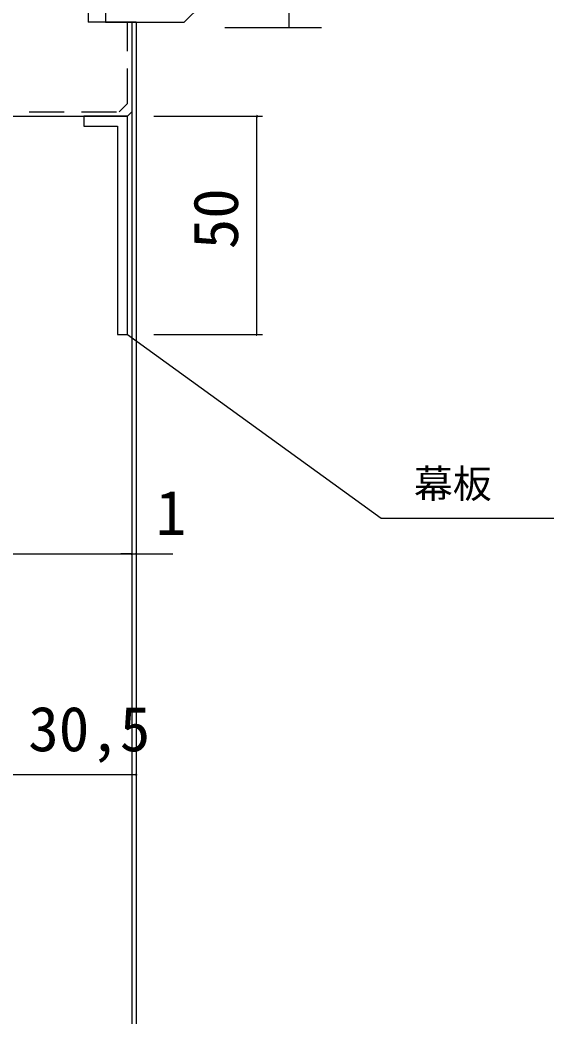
# Model space of a CAD drawing. Units: millimetres, scale not verified. Extents: x -800 to 800, y -554 to 554.
# Drawn here: x -411.9 to -289.8, y 185.6 to 415.4 of the extents above; entities that cross this region are included whole.
import ezdxf
from ezdxf.enums import TextEntityAlignment as Align

# ---------------------------------------------------------------- set-up
doc = ezdxf.new("R2010")
doc.units = ezdxf.units.MM
doc.header["$LTSCALE"] = 4
doc.linetypes.add('USER9', pattern=[3, 2, -1])
doc.layers.add('2-0', color=7, linetype='Continuous', lineweight=25)
doc.styles.add('ＭＳ ゴシック', font='')
doc.styles.get('ＭＳ ゴシック').set_extended_font_data('MS Gothic')

msp = doc.modelspace()

# ---------------------------------------------------------------- linework, layer by layer
at = {"layer": '2-0'}
for p, q in [((-350.361, 413.671), (-350.361, 438.932)), ((-396.362, 423.932), (-396.362, 414.932)), ((-385.362, 414.932), (-396.362, 414.932)), ((-386.362, 414.932), (-386.362, 185.644)), ((-386.362, 414.932), (-386.362, 394.432)), ((-386.362, 414.932), (-386.362, 291.969)), ((-385.362, 414.932), (-385.362, 206.115)), ((-385.362, 414.932), (-385.362, 291.969)), ((-342.99, 413.671), (-365.096, 413.671)), ((-422.862, 393.432), (-387.362, 393.432)), ((-397.362, 393.432), (-397.362, 391.132)), ((-387.362, 393.432), (-397.362, 393.432)), ((-387.362, 393.432), (-386.362, 394.432)), ((-387.362, 343.432), (-387.362, 393.432)), ((-381.362, 393.432), (-356.509, 393.432)), ((-357.759, 393.589), (-357.759, 393.276)), ((-357.759, 343.432), (-357.759, 393.432)), ((-397.362, 391.132), (-389.662, 391.132)), ((-389.662, 391.132), (-389.662, 343.432)), ((-389.662, 343.432), (-387.362, 343.432)), ((-381.362, 343.432), (-356.509, 343.432)), ((-357.759, 343.276), (-357.759, 343.589)), ((-386.362, 315.453), (-386.362, 291.969)), ((-498.362, 293.219), (-386.362, 293.219)), ((-386.362, 293.219), (-388.862, 293.219)), ((-386.206, 293.219), (-386.519, 293.219)), ((-386.206, 293.219), (-386.519, 293.219)), ((-386.362, 293.219), (-385.362, 293.219)), ((-385.519, 293.219), (-385.206, 293.219)), ((-385.362, 293.219), (-376.96, 293.219)), ((-385.362, 253.682), (-385.362, 241.477)), ((-415.862, 242.727), (-385.362, 242.727)), ((-385.206, 242.727), (-385.519, 242.727)), ((-385.362, 206.115), (-385.362, 185.644))]:
    msp.add_line(p, q, dxfattribs=at)
for points in [[(-379.362, 423.932), (-392.362, 423.932), (-392.362, 414.932), (-374.362, 414.932), (-370.362, 418.932), (-370.362, 438.932), (-379.362, 438.932)], [(-387.362, 343.432), (-329.33, 301.431), (-289.835, 301.431)]]:
    msp.add_lwpolyline(points, dxfattribs=at)
at = {"layer": '2-0', "linetype": 'USER9'}
msp.add_lwpolyline([(-422.862, 402.932), (-421.862, 402.932), (-421.862, 394.432), (-389.277, 394.432), (-387.362, 396.347), (-387.362, 414.932)], dxfattribs=at)
at = {"layer": '2-0'}
for centre, start, end in [((-357.759, 393.432), 270, 90), ((-357.759, 343.432), 90, 270), ((-386.362, 293.219), 180, 0), ((-386.362, 293.219), 180, 0), ((-385.362, 293.219), 0, 180), ((-385.362, 242.727), 180, 0)]:
    msp.add_arc(centre, 0.156, start, end, dxfattribs=at)

# ---------------------------------------------------------------- texts
at = {"layer": '2-0', "style": 'ＭＳ ゴシック'}
msp.add_text('50', height=10.26, rotation=90, dxfattribs=at).set_placement((-358.994, 362.974), align=Align.BOTTOM_LEFT)
for s, height, p in [('幕板', 6.525, (-321.851, 304.066)), ('1', 10.26, (-380.873, 294.455)), ('30,5', 10.26, (-410.048, 244.978))]:
    msp.add_text(s, height=height, dxfattribs=at).set_placement(p, align=Align.BOTTOM_LEFT)

doc.saveas('drawing.dxf')
